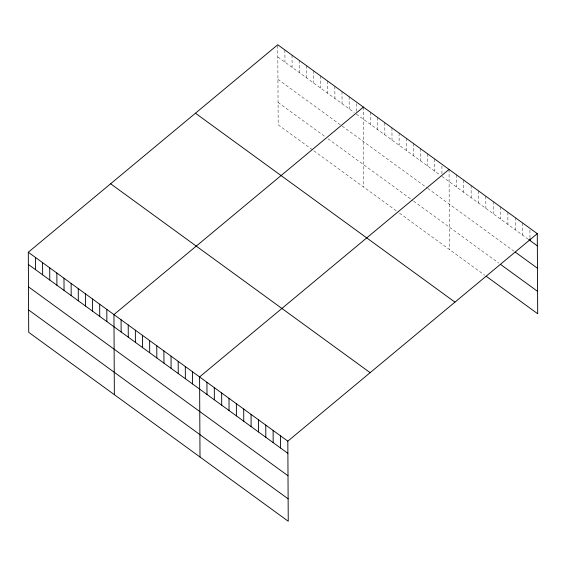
<?xml version="1.0" encoding="UTF-8"?>
<svg xmlns="http://www.w3.org/2000/svg" width="566" height="566" viewBox="0 0 566 566"><rect width="100%" height="100%" fill="white"/><g stroke="black" fill="none" stroke-linecap="round" stroke-linejoin="round"><path stroke-width="0.42" stroke-dasharray="2.83 2.12" d="M277.821 56.954L354.189 112.535M356.325 114.099L439.832 174.88M441.968 176.436L527.986 239.05M277.934 79.353L341.454 125.595M342.168 126.112L427.097 187.933M427.811 188.45L514.062 251.233M278.062 102.439L325.16 136.731M328.018 138.804L412.947 200.626M413.661 201.149L498.809 263.126M312.432 149.785L278.175 124.845L277.757 44.749M313.861 150.825L398.075 212.123M399.504 213.163L484.892 275.317M529.939 230.051L529.974 237.89M522.574 222.954L522.637 235.159M515.223 217.599L515.286 229.803M507.865 212.25L507.928 224.447M500.514 206.894L500.577 219.099M493.163 201.546L493.227 213.743M485.805 196.19L485.876 208.394M478.454 190.841L478.518 203.038M471.103 185.485L471.167 197.69M463.752 180.137L463.816 192.334M456.394 174.781L456.458 186.985M449.043 169.425L449.461 249.528M441.912 165.98L441.954 173.819M434.766 159.039L434.83 171.243M427.634 153.846L427.698 166.043M420.496 148.646L420.559 160.85M413.357 143.453L413.421 155.657M406.218 138.26L406.282 150.464M399.087 133.067L399.15 145.264M391.948 127.866L392.012 140.071M384.809 122.673L384.873 134.878M377.671 117.48L377.734 129.678M370.539 112.28L370.603 124.485M363.4 107.087L363.818 187.19M356.269 103.635L356.311 111.481M349.123 96.701L349.187 108.898M341.991 91.501L342.055 103.705M334.853 86.308L334.916 98.512M327.714 81.115L327.778 93.319M320.575 75.915L320.639 88.119M313.444 70.722L313.507 82.926M306.305 65.529L306.369 77.733M299.166 60.336L299.23 72.533M292.028 55.135L292.091 67.34M284.896 49.942L284.96 62.147"/><path stroke-width="0.85" d="M537.283 233.659L287.825 441.155L288.243 521.251L28.717 332.341L28.3 252.245L277.757 44.749L537.283 233.659L537.7 313.755L486.229 276.293M363.4 107.087L113.943 314.583L114.36 394.686M449.043 169.425L199.586 376.921L200.003 457.024M528.651 239.538L537.346 245.863M515.4 252.21L537.459 268.263M500.818 264.591L537.58 291.349M195.433 113.221L454.958 302.131M110.618 183.773L370.143 372.683M28.3 252.245L287.825 441.155M28.364 264.449L287.889 453.359M28.484 286.849L288.002 475.758M28.604 309.935L288.129 498.844M529.981 238.767L529.988 240.508M280.474 435.799L280.538 448.003M273.116 430.45L273.18 442.647M265.765 425.094L265.829 437.299M258.414 419.746L258.478 431.943M251.056 414.39L251.12 426.594M243.705 409.041L243.769 421.238M236.355 403.685L236.418 415.89M228.997 398.337L229.06 410.534M221.646 392.981L221.709 405.185M214.295 387.625L214.358 399.829M206.937 382.276L207 394.481M192.447 371.728L192.511 383.932M185.315 366.535L185.379 378.739M178.177 361.341L178.24 373.539M171.038 356.141L171.102 368.346M163.899 350.948L163.963 363.153M156.768 345.755L156.832 357.96M149.629 340.555L149.693 352.76M142.49 335.362L142.554 347.566M135.352 330.169L135.416 342.373M128.22 324.976L128.284 337.173M121.082 319.776L121.145 331.98M106.804 309.39L106.868 321.594M99.673 304.197L99.736 316.394M92.534 298.997L92.598 311.201M85.395 293.804L85.459 306.008M78.257 288.61L78.32 300.808M71.125 283.41L71.189 295.615M63.986 278.217L64.05 290.422M56.848 273.024L56.911 285.229M49.709 267.831L49.773 280.029M42.577 262.631L42.641 274.835M35.439 257.438L35.502 269.642"/></g></svg>
